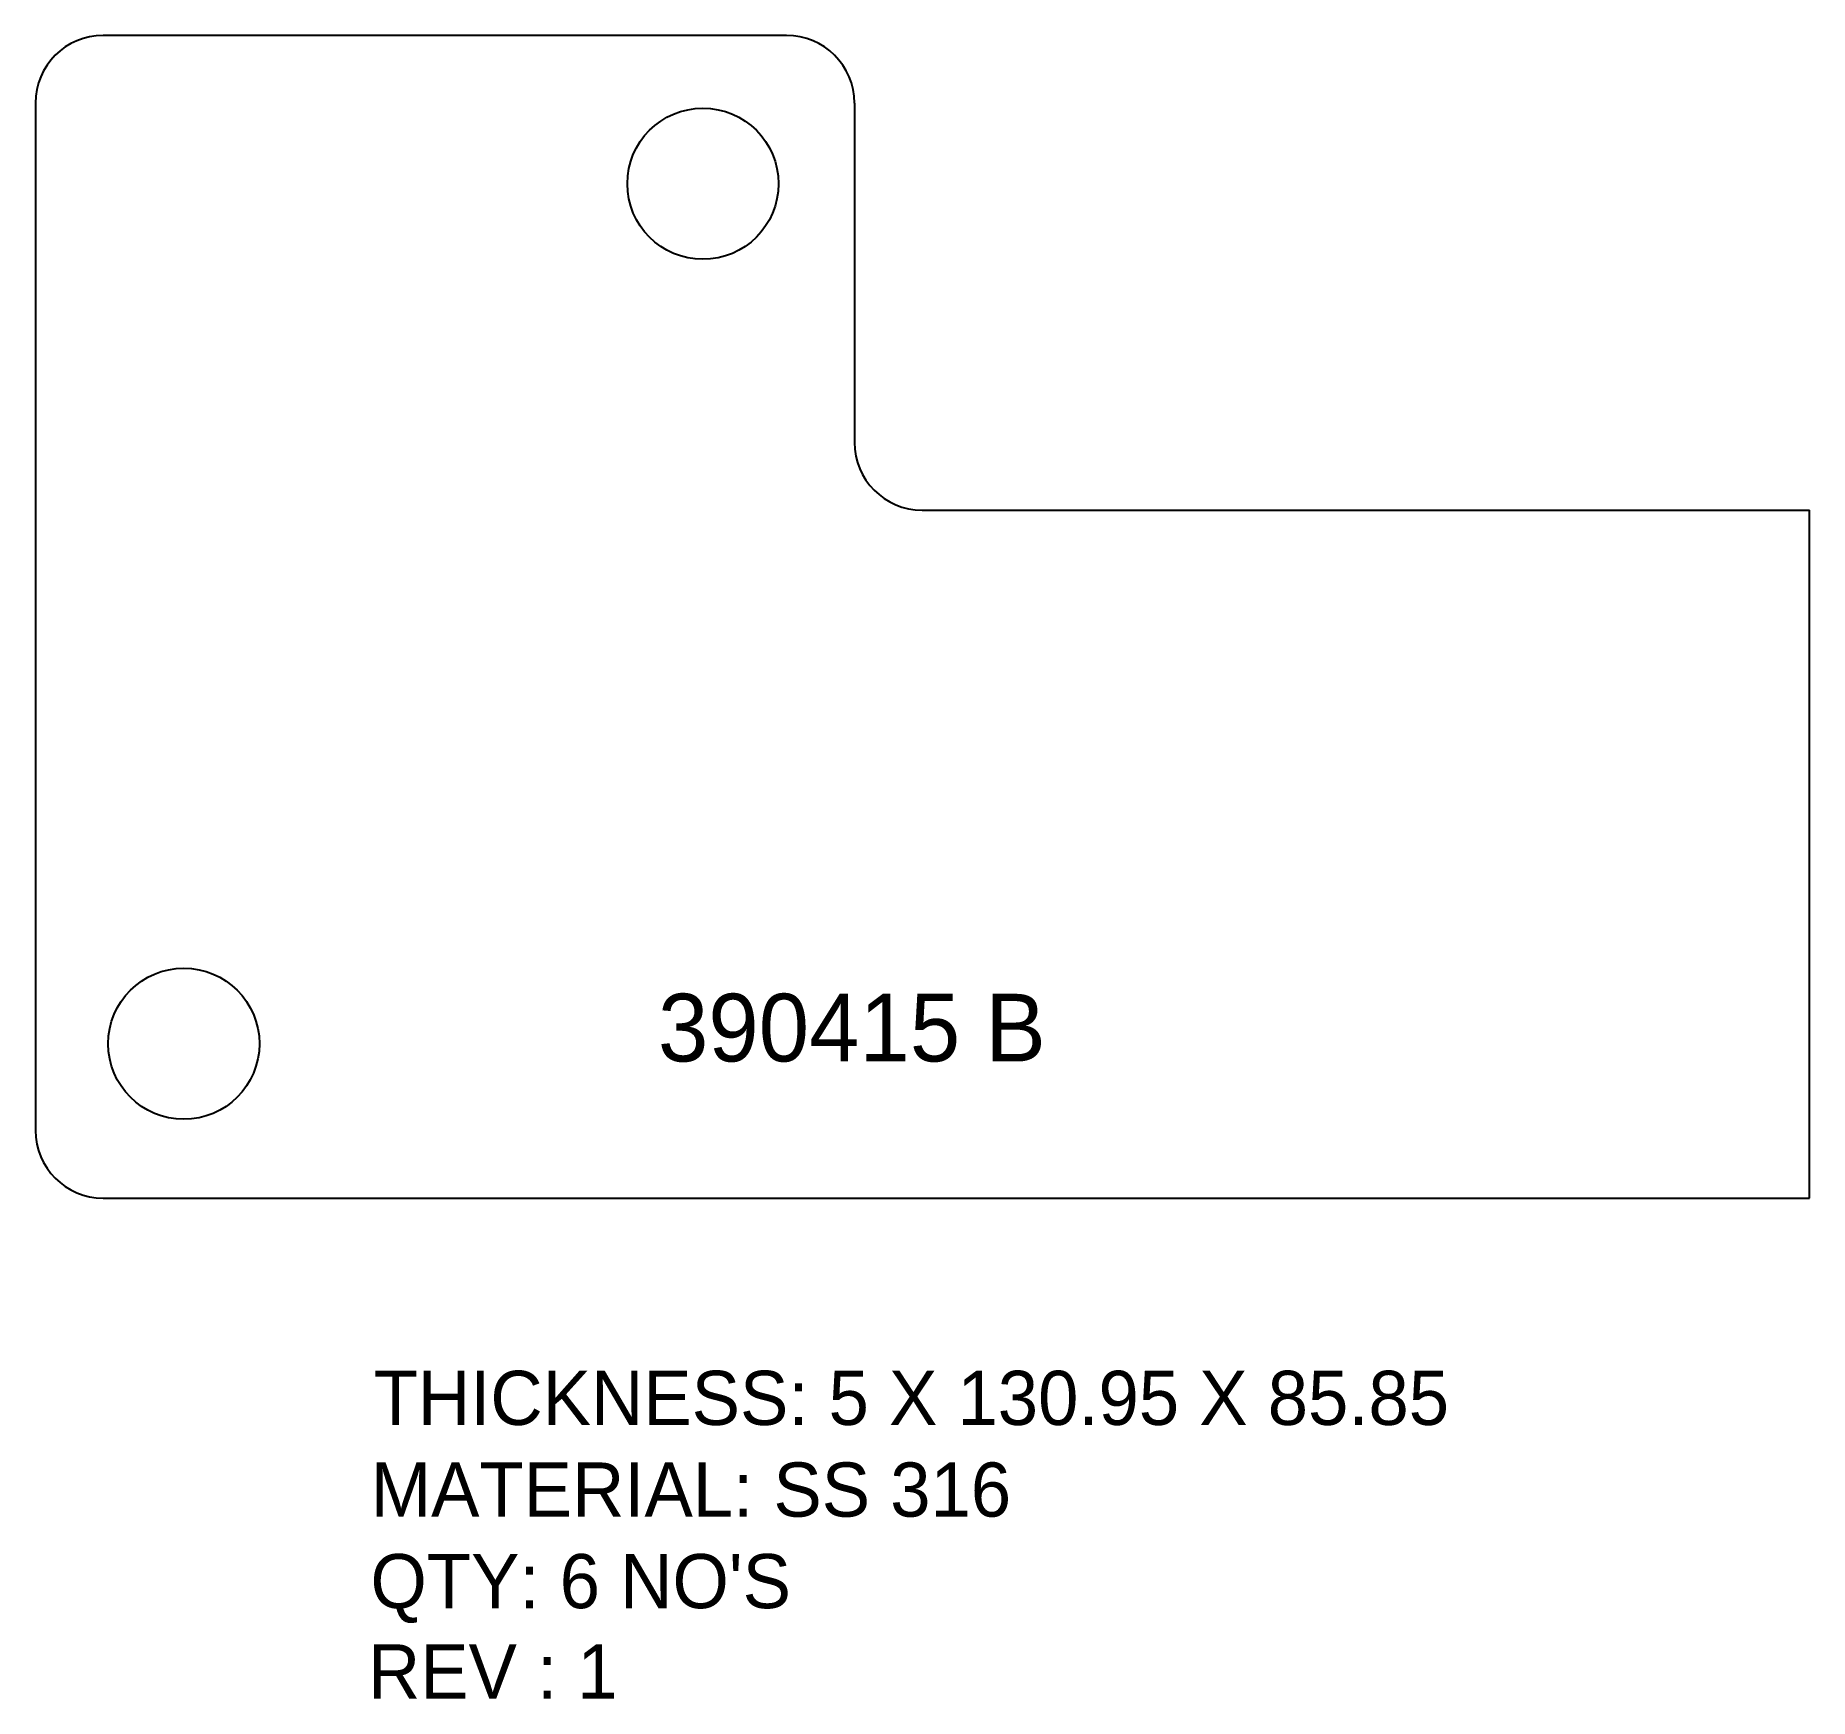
# Model space of a CAD drawing. Header units: inches. Extents: x 2165 to 2296, y 100 to 223.
import ezdxf

# ---------------------------------------------------------------- set-up
doc = ezdxf.new("R2010")
doc.units = ezdxf.units.IN
doc.header["$MEASUREMENT"] = 0
doc.layers.add('LaserCutting', color=3, linetype='Continuous')

msp = doc.modelspace()

# ---------------------------------------------------------------- linework, layer by layer
at = {"layer": 'LaserCutting'}
for p, q in [((2220.23, 222.58), (2169.78, 222.58)), ((2164.78, 217.58), (2164.78, 141.73)), ((2225.23, 217.58), (2225.23, 192.53)), ((2230.23, 187.53), (2295.73, 187.53)), ((2295.73, 136.73), (2295.73, 187.53)), ((2169.78, 136.73), (2295.73, 136.73))]:
    msp.add_line(p, q, dxfattribs=at)
for centre in [(2214.05, 211.63), (2175.73, 148.13)]:
    msp.add_circle(centre, 5.58, dxfattribs=at)
for centre, start, end in [((2169.78, 217.58), 90, 180), ((2220.23, 217.58), 360, 90), ((2230.23, 192.53), 180, 270), ((2169.78, 141.73), 180, 270)]:
    msp.add_arc(centre, 5, start, end, dxfattribs=at)

# ---------------------------------------------------------------- texts
at = {"color": 7}
for s, p in [('THICKNESS: 5 X 130.95 X 85.85', (2189.74, 119.98)), ('MATERIAL: SS 316', (2189.53, 113.21)), ("QTY: 6 NO'S", (2189.51, 106.45)), ('REV : 1', (2189.32, 99.78))]:
    msp.add_text(s, height=4, dxfattribs=at).set_placement(p)
at = {"layer": 'LaserCutting', "insert": (2210.73, 151.82), "char_height": 5, "width": 37.7344, "attachment_point": 1}
msp.add_mtext('{\\fCentury Gothic|b0|i0|c0|p18;\\C1;390415 B}', dxfattribs=at)

doc.saveas('drawing.dxf')
